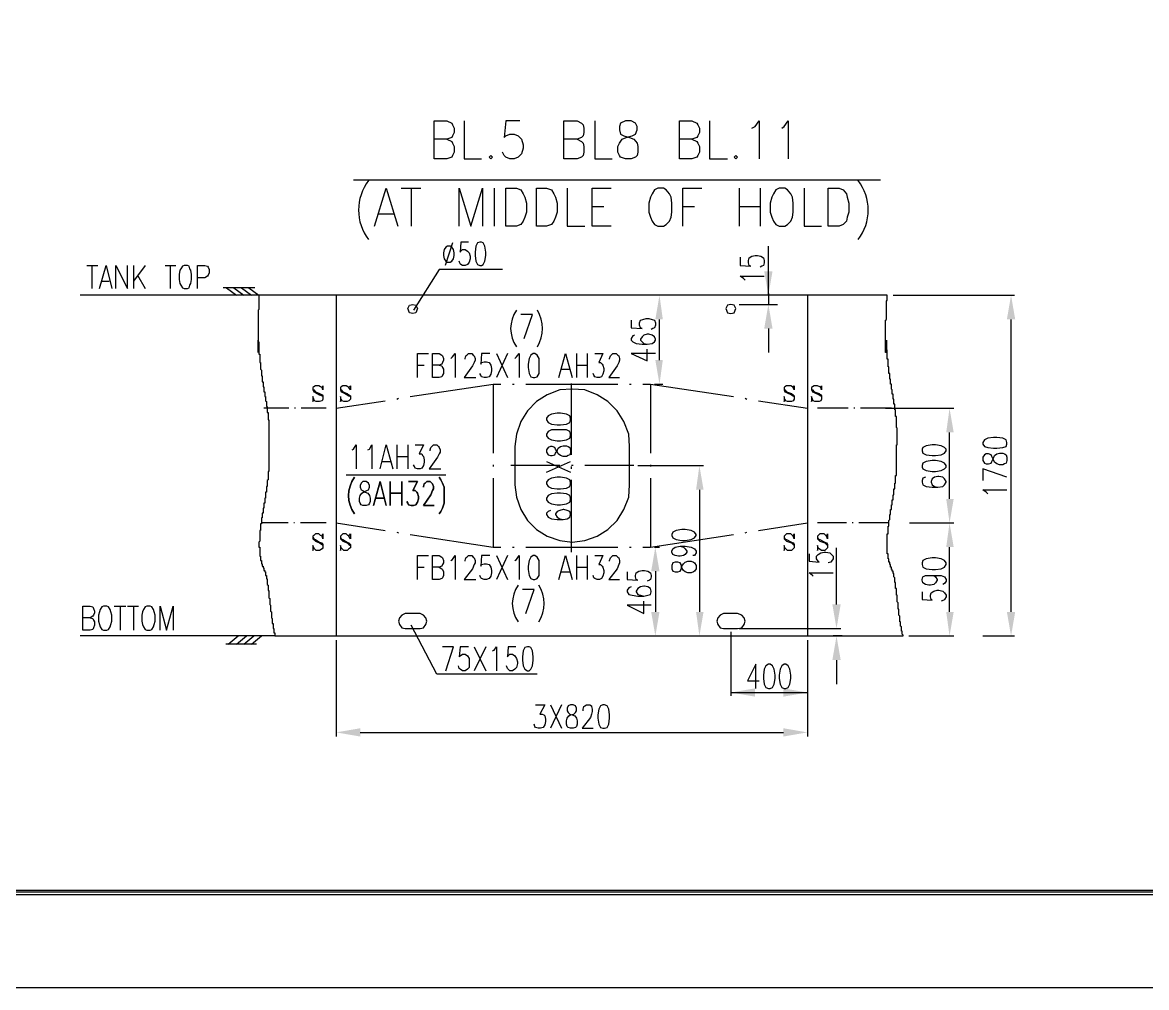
# Model space of a CAD drawing. Header units: millimetres. Extents: x 0.6 to 49, y 0.3 to 23.1.
# Drawn here: x 19.611 to 24.119, y 0.28 to 4.151 of the extents above; entities that cross this region are included whole.
import ezdxf

# ---------------------------------------------------------------- set-up
doc = ezdxf.new("R2010")
doc.units = ezdxf.units.MM
doc.layers.add('PDF_Geometry', color=7, linetype='Continuous')
doc.layers.add('PDF_Solid Fills', color=7, linetype='Continuous')

msp = doc.modelspace()

# ---------------------------------------------------------------- linework, layer by layer
at = {"layer": 'PDF_Geometry', "lineweight": 25}
for points in [[(0.6028, 23.1), (0.6028, 0.28), (49.0494, 0.28), (49.0494, 23.1)], [(1.5528, 22.7267), (1.5528, 0.6533), (48.6761, 0.6533), (48.6761, 22.7267)], [(22.0294, 3.7567), (22.0094, 3.7467), (22.0061, 3.7333), (22.0061, 3.72), (22.0094, 3.7033), (22.0228, 3.6967), (22.0461, 3.69), (22.0628, 3.6833), (22.0761, 3.6667), (22.0794, 3.6533), (22.0794, 3.63), (22.0761, 3.6167), (22.0694, 3.61), (22.0528, 3.6033), (22.0294, 3.6033), (22.0094, 3.61), (22.0061, 3.6167), (21.9994, 3.63), (21.9994, 3.6533), (22.0061, 3.6667), (22.0161, 3.6833), (22.0328, 3.69), (22.0561, 3.6967), (22.0694, 3.7033), (22.0761, 3.72), (22.0761, 3.7333), (22.0694, 3.7467), (22.0528, 3.7567)], [(21.4894, 3.6167), (21.4828, 3.61), (21.4894, 3.6033), (21.4961, 3.61)], [(22.4728, 3.6167), (22.4661, 3.61), (22.4728, 3.6033), (22.4794, 3.61)], [(21.5494, 3.3333), (21.5494, 3.4867), (21.5928, 3.4867), (21.6094, 3.48), (21.6194, 3.4633), (21.6261, 3.45), (21.6328, 3.4267), (21.6328, 3.39), (21.6261, 3.37), (21.6194, 3.3533), (21.6094, 3.34), (21.5928, 3.3333)], [(21.6728, 3.3333), (21.6728, 3.4867), (21.7128, 3.4867), (21.7328, 3.48), (21.7428, 3.4633), (21.7494, 3.45), (21.7561, 3.4267), (21.7561, 3.39), (21.7494, 3.37), (21.7428, 3.3533), (21.7328, 3.34), (21.7128, 3.3333)], [(22.1594, 3.4867), (22.1461, 3.48), (22.1361, 3.4633), (22.1294, 3.45), (22.1228, 3.4267), (22.1228, 3.39), (22.1294, 3.37), (22.1361, 3.3533), (22.1461, 3.34), (22.1594, 3.3333), (22.1828, 3.3333), (22.1928, 3.34), (22.2061, 3.3533), (22.2128, 3.37), (22.2161, 3.39), (22.2161, 3.4267), (22.2128, 3.45), (22.2061, 3.4633), (22.1928, 3.48), (22.1828, 3.4867)], [(22.6461, 3.4867), (22.6328, 3.48), (22.6228, 3.4633), (22.6161, 3.45), (22.6094, 3.4267), (22.6094, 3.39), (22.6161, 3.37), (22.6228, 3.3533), (22.6328, 3.34), (22.6461, 3.3333), (22.6694, 3.3333), (22.6794, 3.34), (22.6928, 3.3533), (22.6994, 3.37), (22.7028, 3.39), (22.7028, 3.4267), (22.6994, 3.45), (22.6928, 3.4633), (22.6794, 3.48), (22.6694, 3.4867)], [(22.8428, 3.3333), (22.8428, 3.4867), (22.8861, 3.4867), (22.9028, 3.48), (22.9161, 3.4633), (22.9194, 3.45), (22.9261, 3.4267), (22.9261, 3.39), (22.9194, 3.37), (22.9161, 3.3533), (22.9028, 3.34), (22.8861, 3.3333)], [(21.3161, 3.2533), (21.3094, 3.25), (21.3028, 3.24), (21.2994, 3.2267), (21.2994, 3.2167), (21.3028, 3.2033), (21.3094, 3.1933), (21.3161, 3.19), (21.3261, 3.19), (21.3328, 3.1933), (21.3394, 3.2033), (21.3428, 3.2167), (21.3428, 3.2267), (21.3394, 3.24), (21.3328, 3.25), (21.3261, 3.2533)], [(21.4461, 3.27), (21.4361, 3.2667), (21.4294, 3.2533), (21.4261, 3.23), (21.4261, 3.2167), (21.4294, 3.1933), (21.4361, 3.18), (21.4461, 3.1767), (21.4528, 3.1767), (21.4594, 3.18), (21.4661, 3.1933), (21.4694, 3.2167), (21.4694, 3.23), (21.4661, 3.2533), (21.4594, 3.2667), (21.4528, 3.27)], [(20.2594, 3.1767), (20.2528, 3.1733), (20.2461, 3.1633), (20.2428, 3.1567), (20.2394, 3.14), (20.2394, 3.12), (20.2428, 3.1033), (20.2461, 3.0967), (20.2528, 3.0867), (20.2594, 3.0833), (20.2728, 3.0833), (20.2794, 3.0867), (20.2828, 3.0967), (20.2861, 3.1033), (20.2894, 3.12), (20.2894, 3.14), (20.2861, 3.1567), (20.2828, 3.1633), (20.2794, 3.1733), (20.2728, 3.1767)], [(20.5794, 1.9567), (20.5794, 1.9533), (20.5828, 1.9533), (20.5828, 1.9467), (20.5861, 1.9467), (20.5861, 1.9333), (20.5894, 1.9333), (20.5894, 1.92), (20.5928, 1.9167), (20.5928, 1.8967), (20.5961, 1.8933), (20.5961, 1.8767), (20.5961, 1.8733), (20.5994, 1.87), (20.5994, 1.8433), (20.6028, 1.84), (20.6028, 1.8167), (20.6061, 1.8133), (20.6061, 1.79), (20.6094, 1.7867), (20.6094, 1.7633), (20.6128, 1.76), (20.6128, 1.74), (20.6161, 1.74), (20.6161, 1.72), (20.6194, 1.72), (20.6194, 1.7033), (20.6228, 1.7033), (20.6228, 1.69), (23.1428, 1.69), (23.1428, 1.6933), (23.1394, 1.6967), (23.1394, 1.71), (23.1361, 1.71), (23.1361, 1.7267), (23.1328, 1.73), (23.1328, 1.7467), (23.1294, 1.7467), (23.1294, 1.77), (23.1261, 1.7733), (23.1261, 1.7967), (23.1228, 1.8), (23.1228, 1.8233), (23.1194, 1.8267), (23.1194, 1.8533), (23.1161, 1.8533), (23.1161, 1.8733), (23.1161, 1.8767), (23.1161, 1.88), (23.1128, 1.88), (23.1128, 1.9033), (23.1094, 1.9067), (23.1094, 1.9233), (23.1061, 1.9267), (23.1061, 1.94), (23.1028, 1.94), (23.1028, 1.95), (23.0994, 1.95), (23.0994, 1.9567), (23.0961, 1.9567), (23.0961, 1.9667), (23.0928, 1.9667), (23.0928, 1.9767), (23.0894, 1.9767), (23.0894, 1.98), (23.0894, 1.9833), (23.0894, 1.9867), (23.0861, 1.9867), (23.0861, 2), (23.0828, 2), (23.0828, 2.02), (23.0794, 2.02), (23.0794, 2.0633), (23.0794, 2.1), (23.0828, 2.1), (23.0828, 2.1033), (23.0828, 2.1067), (23.0828, 2.13), (23.0861, 2.13), (23.0861, 2.1533), (23.0894, 2.1567), (23.0894, 2.1767), (23.0928, 2.1767), (23.0928, 2.19), (23.0928, 2.1967), (23.0961, 2.1967), (23.0961, 2.2167), (23.0994, 2.2167), (23.0994, 2.2367), (23.1028, 2.2367), (23.1028, 2.24), (23.1028, 2.2433), (23.1028, 2.2567), (23.1061, 2.2567), (23.1061, 2.28), (23.1094, 2.28), (23.1094, 2.3033), (23.1128, 2.3033), (23.1128, 2.3233), (23.1128, 2.3333), (23.1161, 2.3333), (23.1161, 2.4533), (23.1161, 2.4567), (23.1194, 2.4567), (23.1194, 2.46), (23.1194, 2.5233), (23.1161, 2.5267), (23.1161, 2.55), (23.1161, 2.57), (23.1128, 2.57), (23.1128, 2.5967), (23.1094, 2.5967), (23.1094, 2.62), (23.1061, 2.62), (23.1061, 2.64), (23.1028, 2.64), (23.1028, 2.6533), (23.1028, 2.6567), (23.1028, 2.66), (23.0994, 2.66), (23.0994, 2.6767), (23.0961, 2.68), (23.0961, 2.7), (23.0928, 2.7), (23.0928, 2.72), (23.0894, 2.72), (23.0894, 2.7367), (23.0894, 2.7433), (23.0861, 2.7433), (23.0861, 2.77), (23.0828, 2.77), (23.0828, 2.8), (23.0794, 2.8), (23.0794, 2.8367), (23.0761, 2.84), (23.0761, 2.8733), (23.0761, 2.8767), (23.0761, 2.8267), (23.0728, 2.8267), (23.0728, 2.9533), (23.0728, 2.9567), (23.0761, 2.96), (23.0761, 3.0333), (23.0794, 3.0367), (23.0794, 3.0567), (20.5594, 3.0567), (20.5594, 3), (20.5561, 2.9967), (20.5561, 2.9567), (20.5561, 2.9533), (20.5561, 2.8267), (20.5561, 2.83), (20.5561, 2.8767), (20.5561, 2.8733), (20.5561, 2.87), (20.5594, 2.87), (20.5594, 2.82), (20.5628, 2.82), (20.5628, 2.7867), (20.5661, 2.7867), (20.5661, 2.76), (20.5694, 2.7567), (20.5694, 2.7367), (20.5694, 2.7333), (20.5728, 2.7333), (20.5728, 2.71), (20.5761, 2.71), (20.5761, 2.69), (20.5794, 2.69), (20.5794, 2.67), (20.5828, 2.67), (20.5828, 2.66), (20.5828, 2.6567), (20.5828, 2.65), (20.5861, 2.65), (20.5861, 2.6333), (20.5894, 2.63), (20.5894, 2.61), (20.5928, 2.61), (20.5928, 2.5867), (20.5961, 2.5867), (20.5961, 2.5567), (20.5994, 2.5567), (20.5994, 2.55), (20.5994, 2.46), (20.5994, 2.4567), (20.5994, 2.35), (20.5961, 2.35), (20.5961, 2.3233), (20.5961, 2.3167), (20.5928, 2.3133), (20.5928, 2.29), (20.5894, 2.29), (20.5894, 2.2667), (20.5861, 2.2667), (20.5861, 2.2433), (20.5828, 2.2433), (20.5828, 2.24), (20.5828, 2.2233), (20.5794, 2.2233), (20.5794, 2.2033), (20.5761, 2.2033), (20.5761, 2.19), (20.5761, 2.1833), (20.5728, 2.1833), (20.5728, 2.1633), (20.5694, 2.1633), (20.5694, 2.14), (20.5661, 2.14), (20.5661, 2.1133), (20.5628, 2.1133), (20.5628, 2.11), (20.5628, 2.07), (20.5594, 2.0667), (20.5594, 2.0633), (20.5594, 2.0467), (20.5628, 2.0467), (20.5628, 2.01), (20.5661, 2.01), (20.5661, 1.9933), (20.5694, 1.9933), (20.5694, 1.9833), (20.5694, 1.98), (20.5728, 1.98), (20.5728, 1.9767), (20.5728, 1.97), (20.5761, 1.97), (20.5761, 1.9633), (20.5794, 1.9633)], [(21.1561, 3.0033), (21.1628, 3.0167), (21.1761, 3.02), (21.1894, 3.0167), (21.1961, 3.0033), (21.1894, 2.9867), (21.1761, 2.9833), (21.1628, 2.9867)], [(22.4728, 3.0033), (22.4661, 3.0167), (22.4528, 3.02), (22.4394, 3.0167), (22.4328, 3.0033), (22.4394, 2.9867), (22.4528, 2.9833), (22.4661, 2.9867)], [(21.6594, 2.8233), (21.6494, 2.8167), (21.6428, 2.8033), (21.6394, 2.78), (21.6394, 2.7667), (21.6428, 2.7433), (21.6494, 2.73), (21.6594, 2.7267), (21.6661, 2.7267), (21.6761, 2.73), (21.6828, 2.7433), (21.6828, 2.8033), (21.6761, 2.8167), (21.6661, 2.8233)], [(22.0461, 2.45), (22.0428, 2.5), (22.0228, 2.55), (21.9961, 2.5933), (21.9594, 2.63), (21.9161, 2.6567), (21.8661, 2.6767), (21.8161, 2.68), (21.7661, 2.6767), (21.7161, 2.6567), (21.6728, 2.63), (21.6361, 2.5933), (21.6094, 2.55), (21.5928, 2.5), (21.5861, 2.45), (21.5861, 2.2967), (21.5928, 2.2467), (21.6094, 2.1967), (21.6361, 2.1533), (21.6728, 2.1167), (21.7161, 2.09), (21.7661, 2.0733), (21.8161, 2.0667), (21.8661, 2.0733), (21.9161, 2.09), (21.9594, 2.1167), (21.9961, 2.1533), (22.0228, 2.1967), (22.0428, 2.2467), (22.0461, 2.2967)], [(21.7128, 2.5567), (21.7194, 2.5467), (21.7328, 2.54), (21.7561, 2.5367), (21.7694, 2.5367), (21.7928, 2.54), (21.8061, 2.5467), (21.8094, 2.5567), (21.8094, 2.5633), (21.8061, 2.5733), (21.7928, 2.58), (21.7694, 2.5833), (21.7561, 2.5833), (21.7328, 2.58), (21.7194, 2.5733), (21.7128, 2.5633)], [(21.7128, 2.4933), (21.7194, 2.4833), (21.7328, 2.4767), (21.7561, 2.4733), (21.7694, 2.4733), (21.7928, 2.4767), (21.8061, 2.4833), (21.8094, 2.4933), (21.8094, 2.5), (21.8061, 2.51), (21.7928, 2.5167), (21.7328, 2.5167), (21.7194, 2.51), (21.7128, 2.5)], [(23.4628, 2.46), (23.4694, 2.45), (23.4828, 2.4467), (23.5061, 2.4433), (23.5194, 2.4433), (23.5428, 2.4467), (23.5561, 2.45), (23.5594, 2.46), (23.5594, 2.4667), (23.5561, 2.4767), (23.5428, 2.4833), (23.5194, 2.4867), (23.5061, 2.4867), (23.4828, 2.4833), (23.4694, 2.4767), (23.4628, 2.4667)], [(21.7128, 2.4267), (21.7194, 2.4167), (21.7294, 2.4133), (21.7361, 2.4133), (21.7461, 2.4167), (21.7494, 2.4233), (21.7561, 2.4333), (21.7594, 2.4433), (21.7694, 2.45), (21.7794, 2.4533), (21.7928, 2.4533), (21.7994, 2.45), (21.8061, 2.4467), (21.8094, 2.4367), (21.8094, 2.4267), (21.8061, 2.4167), (21.7994, 2.4133), (21.7928, 2.41), (21.7794, 2.41), (21.7694, 2.4133), (21.7594, 2.42), (21.7561, 2.43), (21.7494, 2.44), (21.7461, 2.4467), (21.7361, 2.45), (21.7294, 2.45), (21.7194, 2.4467), (21.7128, 2.4367)], [(23.2194, 2.4333), (23.2228, 2.4233), (23.2361, 2.4167), (23.2594, 2.4133), (23.2728, 2.4133), (23.2961, 2.4167), (23.3094, 2.4233), (23.3161, 2.4333), (23.3161, 2.44), (23.3094, 2.4467), (23.2961, 2.4533), (23.2728, 2.4567), (23.2594, 2.4567), (23.2361, 2.4533), (23.2228, 2.4467), (23.2194, 2.44)], [(23.2194, 2.3667), (23.2228, 2.36), (23.2361, 2.3533), (23.2594, 2.35), (23.2728, 2.35), (23.2961, 2.3533), (23.3094, 2.36), (23.3161, 2.3667), (23.3161, 2.3733), (23.3094, 2.3833), (23.2961, 2.39), (23.2728, 2.3933), (23.2594, 2.3933), (23.2361, 2.39), (23.2228, 2.3833), (23.2194, 2.3733)], [(23.4628, 2.3933), (23.4694, 2.3833), (23.4761, 2.38), (23.4861, 2.38), (23.4961, 2.3833), (23.4994, 2.39), (23.5061, 2.4033), (23.5094, 2.4133), (23.5194, 2.42), (23.5294, 2.4233), (23.5428, 2.4233), (23.5494, 2.42), (23.5561, 2.4167), (23.5594, 2.4067), (23.5594, 2.3933), (23.5561, 2.3833), (23.5494, 2.38), (23.5428, 2.3767), (23.5294, 2.3767), (23.5194, 2.38), (23.5094, 2.3867), (23.5061, 2.3967), (23.4994, 2.41), (23.4961, 2.4167), (23.4861, 2.42), (23.4761, 2.42), (23.4694, 2.4167), (23.4628, 2.4067)], [(20.9761, 2.31), (20.9694, 2.3033), (20.9661, 2.2933), (20.9661, 2.2867), (20.9694, 2.2767), (20.9761, 2.2733), (20.9861, 2.2667), (20.9961, 2.2633), (21.0028, 2.2533), (21.0061, 2.2433), (21.0061, 2.23), (21.0028, 2.2233), (20.9994, 2.2167), (20.9894, 2.2133), (20.9761, 2.2133), (20.9694, 2.2167), (20.9661, 2.2233), (20.9628, 2.23), (20.9628, 2.2433), (20.9661, 2.2533), (20.9728, 2.2633), (20.9794, 2.2667), (20.9928, 2.2733), (20.9994, 2.2767), (21.0028, 2.2867), (21.0028, 2.2933), (20.9994, 2.3033), (20.9894, 2.31)], [(20.9761, 2.31), (20.9694, 2.3033), (20.9661, 2.2933), (20.9661, 2.2867), (20.9694, 2.2767), (20.9761, 2.2733), (20.9861, 2.2667), (20.9961, 2.2633), (21.0028, 2.2533), (21.0061, 2.2433), (21.0061, 2.23), (21.0028, 2.2233), (20.9994, 2.2167), (20.9894, 2.2133), (20.9761, 2.2133), (20.9694, 2.2167), (20.9661, 2.2233), (20.9628, 2.23), (20.9628, 2.2433), (20.9661, 2.2533), (20.9728, 2.2633), (20.9794, 2.2667), (20.9928, 2.2733), (20.9994, 2.2767), (21.0028, 2.2867), (21.0028, 2.2933), (20.9994, 2.3033), (20.9894, 2.31)], [(21.0694, 2.2133), (21.0461, 2.31), (21.0194, 2.2133), (21.0461, 2.31)], [(21.0861, 2.2133), (21.0861, 2.31)], [(21.1328, 2.2133), (21.1328, 2.31)], [(21.1528, 2.23), (21.1561, 2.2233), (21.1594, 2.2167), (21.1694, 2.2133), (21.1794, 2.2133), (21.1894, 2.2167), (21.1961, 2.2267), (21.1994, 2.24), (21.1994, 2.25), (21.1961, 2.2633), (21.1928, 2.2667), (21.1861, 2.2733), (21.1761, 2.2733), (21.1961, 2.31), (21.1594, 2.31), (21.1961, 2.31), (21.1761, 2.2733), (21.1861, 2.2733), (21.1928, 2.2667), (21.1961, 2.2633), (21.1994, 2.25), (21.1994, 2.24), (21.1961, 2.2267), (21.1894, 2.2167), (21.1794, 2.2133), (21.1694, 2.2133), (21.1594, 2.2167), (21.1561, 2.2233)], [(21.2628, 2.2133), (21.2194, 2.2133), (21.2494, 2.2567), (21.2561, 2.2733), (21.2594, 2.28), (21.2594, 2.29), (21.2561, 2.3), (21.2528, 2.3033), (21.2461, 2.31), (21.2328, 2.31), (21.2261, 2.3033), (21.2228, 2.3), (21.2194, 2.29), (21.2194, 2.2867), (21.2194, 2.29), (21.2228, 2.3), (21.2261, 2.3033), (21.2328, 2.31), (21.2461, 2.31), (21.2528, 2.3033), (21.2561, 2.3), (21.2594, 2.29), (21.2594, 2.28), (21.2561, 2.2733), (21.2494, 2.2567), (21.2194, 2.2133)], [(21.2828, 2.18), (21.2894, 2.19), (21.2961, 2.2033), (21.3028, 2.2233), (21.3028, 2.2867), (21.2961, 2.3033), (21.2894, 2.3167), (21.2828, 2.3267), (21.2894, 2.3167), (21.2961, 2.3033), (21.3028, 2.2867), (21.3028, 2.2233), (21.2961, 2.2033), (21.2894, 2.19)], [(21.7128, 2.3), (21.7194, 2.29), (21.7328, 2.2833), (21.7561, 2.28), (21.7694, 2.28), (21.7928, 2.2833), (21.8061, 2.29), (21.8094, 2.3), (21.8094, 2.3067), (21.8061, 2.3167), (21.7928, 2.3233), (21.7694, 2.3267), (21.7561, 2.3267), (21.7328, 2.3233), (21.7194, 2.3167), (21.7128, 2.3067)], [(21.1328, 2.2633), (21.0861, 2.2633)], [(21.7128, 2.2367), (21.7194, 2.2267), (21.7328, 2.22), (21.7561, 2.2167), (21.7694, 2.2167), (21.7928, 2.22), (21.8061, 2.2267), (21.8094, 2.2367), (21.8094, 2.2433), (21.8061, 2.2533), (21.7928, 2.26), (21.7694, 2.2633), (21.7561, 2.2633), (21.7328, 2.26), (21.7194, 2.2533), (21.7128, 2.2433)], [(21.0594, 2.2433), (21.0294, 2.2433)], [(22.2161, 2.0933), (22.2194, 2.0833), (22.2328, 2.0767), (22.2561, 2.0733), (22.2694, 2.0733), (22.2928, 2.0767), (22.3061, 2.0833), (22.3128, 2.0933), (22.3128, 2.0967), (22.3061, 2.1067), (22.2928, 2.1133), (22.2694, 2.1167), (22.2561, 2.1167), (22.2328, 2.1133), (22.2194, 2.1067), (22.2161, 2.0967)], [(21.6594, 2.0133), (21.6494, 2.0067), (21.6428, 1.9933), (21.6394, 1.97), (21.6394, 1.9567), (21.6428, 1.9333), (21.6494, 1.92), (21.6594, 1.9167), (21.6661, 1.9167), (21.6761, 1.92), (21.6828, 1.9333), (21.6828, 1.9933), (21.6761, 2.0067), (21.6661, 2.0133)], [(22.2161, 1.96), (22.2194, 1.95), (22.2294, 1.9467), (22.2394, 1.9467), (22.2494, 1.95), (22.2528, 1.9567), (22.2561, 1.97), (22.2628, 1.98), (22.2694, 1.9867), (22.2794, 1.99), (22.2928, 1.99), (22.3028, 1.9867), (22.3061, 1.9833), (22.3128, 1.9733), (22.3128, 1.96), (22.3061, 1.95), (22.3028, 1.9467), (22.2928, 1.9433), (22.2794, 1.9433), (22.2694, 1.9467), (22.2628, 1.9533), (22.2561, 1.9633), (22.2528, 1.9767), (22.2494, 1.9833), (22.2394, 1.9867), (22.2294, 1.9867), (22.2194, 1.9833), (22.2161, 1.9733)], [(23.2194, 1.9767), (23.2228, 1.9667), (23.2361, 1.96), (23.2594, 1.9567), (23.2728, 1.9567), (23.2961, 1.96), (23.3094, 1.9667), (23.3161, 1.9767), (23.3161, 1.9833), (23.3094, 1.9933), (23.2961, 2), (23.2728, 2.0033), (23.2594, 2.0033), (23.2361, 2), (23.2228, 1.9933), (23.2194, 1.9833)], [(19.9361, 1.81), (19.9294, 1.8067), (19.9228, 1.7967), (19.9194, 1.7867), (19.9161, 1.7733), (19.9161, 1.75), (19.9194, 1.7367), (19.9228, 1.7267), (19.9294, 1.7167), (19.9361, 1.7133), (19.9494, 1.7133), (19.9561, 1.7167), (19.9628, 1.7267), (19.9661, 1.7367), (19.9694, 1.75), (19.9694, 1.7733), (19.9661, 1.7867), (19.9628, 1.7967), (19.9561, 1.8067), (19.9494, 1.81)], [(20.1094, 1.81), (20.1028, 1.8067), (20.0961, 1.7967), (20.0928, 1.7867), (20.0894, 1.7733), (20.0894, 1.75), (20.0928, 1.7367), (20.0961, 1.7267), (20.1028, 1.7167), (20.1094, 1.7133), (20.1228, 1.7133), (20.1294, 1.7167), (20.1361, 1.7267), (20.1394, 1.7367), (20.1428, 1.75), (20.1428, 1.7733), (20.1394, 1.7867), (20.1361, 1.7967), (20.1294, 1.8067), (20.1228, 1.81)], [(21.2061, 1.72), (21.2194, 1.7233), (21.2294, 1.7367), (21.2328, 1.75), (21.2294, 1.7633), (21.2194, 1.7733), (21.2061, 1.78), (21.1461, 1.78), (21.1328, 1.7733), (21.1228, 1.7633), (21.1194, 1.75), (21.1228, 1.7367), (21.1328, 1.7233), (21.1461, 1.72)], [(22.4794, 1.72), (22.4961, 1.7233), (22.5061, 1.7367), (22.5094, 1.75), (22.5061, 1.7633), (22.4961, 1.7733), (22.4794, 1.78), (22.4228, 1.78), (22.4094, 1.7733), (22.3994, 1.7633), (22.3961, 1.75), (22.3994, 1.7367), (22.4094, 1.7233), (22.4228, 1.72)], [(21.6361, 1.6467), (21.6261, 1.6433), (21.6194, 1.63), (21.6161, 1.6067), (21.6161, 1.5933), (21.6194, 1.57), (21.6261, 1.5567), (21.6361, 1.55), (21.6428, 1.55), (21.6494, 1.5567), (21.6561, 1.57), (21.6594, 1.5933), (21.6594, 1.6067), (21.6561, 1.63), (21.6494, 1.6433), (21.6428, 1.6467)], [(22.6028, 1.5767), (22.5928, 1.57), (22.5861, 1.5567), (22.5828, 1.5333), (22.5828, 1.52), (22.5861, 1.4967), (22.5928, 1.4833), (22.6028, 1.48), (22.6094, 1.48), (22.6194, 1.4833), (22.6261, 1.4967), (22.6294, 1.52), (22.6294, 1.5333), (22.6261, 1.5567), (22.6194, 1.57), (22.6094, 1.5767)], [(22.6661, 1.5767), (22.6561, 1.57), (22.6494, 1.5567), (22.6461, 1.5333), (22.6461, 1.52), (22.6494, 1.4967), (22.6561, 1.4833), (22.6661, 1.48), (22.6728, 1.48), (22.6828, 1.4833), (22.6894, 1.4967), (22.6928, 1.52), (22.6928, 1.5333), (22.6894, 1.5567), (22.6828, 1.57), (22.6728, 1.5767)], [(21.8094, 1.4133), (21.7994, 1.41), (21.7961, 1.4), (21.7961, 1.39), (21.7994, 1.3833), (21.8061, 1.3767), (21.8161, 1.3733), (21.8261, 1.37), (21.8328, 1.36), (21.8361, 1.35), (21.8361, 1.3367), (21.8328, 1.3267), (21.8294, 1.3233), (21.8194, 1.32), (21.8094, 1.32), (21.7994, 1.3233), (21.7961, 1.3267), (21.7928, 1.3367), (21.7928, 1.35), (21.7961, 1.36), (21.8028, 1.37), (21.8094, 1.3733), (21.8228, 1.3767), (21.8294, 1.3833), (21.8328, 1.39), (21.8328, 1.4), (21.8294, 1.41), (21.8194, 1.4133)], [(21.9394, 1.4133), (21.9294, 1.41), (21.9228, 1.3967), (21.9194, 1.3733), (21.9194, 1.36), (21.9228, 1.3367), (21.9294, 1.3233), (21.9394, 1.32), (21.9461, 1.32), (21.9561, 1.3233), (21.9628, 1.3367), (21.9661, 1.36), (21.9661, 1.3733), (21.9628, 1.3967), (21.9561, 1.41), (21.9461, 1.4133)]]:
    msp.add_lwpolyline(points, close=True, dxfattribs=at)
for points in [[(48.6661, 0.6633), (48.6661, 22.7167), (1.5628, 22.7167), (1.5628, 0.6633), (48.6761, 0.6633)], [(48.6594, 0.67), (48.6594, 22.71), (1.5694, 22.71), (1.5694, 0.67), (48.6761, 0.67)], [(21.3128, 3.6833), (21.3328, 3.6733), (21.3361, 3.6667), (21.3428, 3.6533), (21.3428, 3.63), (21.3361, 3.6167), (21.3328, 3.61), (21.3128, 3.6033), (21.2628, 3.6033), (21.2628, 3.7567), (21.3128, 3.7567), (21.3328, 3.7467), (21.3361, 3.74), (21.3428, 3.7267), (21.3428, 3.71), (21.3361, 3.6967), (21.3328, 3.69), (21.3128, 3.6833), (21.2628, 3.6833)], [(21.3828, 3.7567), (21.3828, 3.6033), (21.4528, 3.6033)], [(21.6061, 3.7567), (21.5494, 3.7567), (21.5428, 3.69), (21.5494, 3.6967), (21.5661, 3.7033), (21.5828, 3.7033), (21.5994, 3.6967), (21.6128, 3.6833), (21.6194, 3.66), (21.6194, 3.6467), (21.6128, 3.6233), (21.5994, 3.61), (21.5828, 3.6033), (21.5661, 3.6033), (21.5494, 3.61), (21.5428, 3.6167), (21.5361, 3.63)], [(21.8361, 3.6833), (21.8528, 3.6733), (21.8594, 3.6667), (21.8628, 3.6533), (21.8628, 3.63), (21.8594, 3.6167), (21.8528, 3.61), (21.8361, 3.6033), (21.7828, 3.6033), (21.7828, 3.7567), (21.8361, 3.7567), (21.8528, 3.7467), (21.8594, 3.74), (21.8628, 3.7267), (21.8628, 3.71), (21.8594, 3.6967), (21.8528, 3.69), (21.8361, 3.6833), (21.7828, 3.6833)], [(21.9061, 3.7567), (21.9061, 3.6033), (21.9761, 3.6033)], [(22.2961, 3.6833), (22.3161, 3.6733), (22.3194, 3.6667), (22.3261, 3.6533), (22.3261, 3.63), (22.3194, 3.6167), (22.3161, 3.61), (22.2961, 3.6033), (22.2461, 3.6033), (22.2461, 3.7567), (22.2961, 3.7567), (22.3161, 3.7467), (22.3194, 3.74), (22.3261, 3.7267), (22.3261, 3.71), (22.3194, 3.6967), (22.3161, 3.69), (22.2961, 3.6833), (22.2461, 3.6833)], [(22.3661, 3.7567), (22.3661, 3.6033), (22.4394, 3.6033)], [(22.5361, 3.7267), (22.5494, 3.7333), (22.5661, 3.7567), (22.5661, 3.6033)], [(22.6561, 3.7267), (22.6661, 3.7333), (22.6828, 3.7567), (22.6828, 3.6033)], [(20.9394, 3.52), (23.0528, 3.52)], [(21.0228, 3.3333), (21.0694, 3.4867), (21.1161, 3.3333)], [(21.1294, 3.4867), (21.2094, 3.4867)], [(21.1694, 3.4867), (21.1694, 3.3333)], [(21.3628, 3.3333), (21.3628, 3.4867), (21.4094, 3.3333), (21.4561, 3.4867), (21.4561, 3.3333)], [(21.5028, 3.4867), (21.5028, 3.3333)], [(21.7961, 3.4867), (21.7961, 3.3333), (21.8661, 3.3333)], [(21.9728, 3.3333), (21.8961, 3.3333), (21.8961, 3.4867), (21.9728, 3.4867)], [(22.2594, 3.3333), (22.2594, 3.4867), (22.3361, 3.4867)], [(22.4861, 3.4867), (22.4861, 3.3333)], [(22.5694, 3.4867), (22.5694, 3.3333)], [(22.7461, 3.4867), (22.7461, 3.3333), (22.8161, 3.3333)], [(21.0394, 3.3833), (21.0994, 3.3833)], [(21.8961, 3.4133), (21.9428, 3.4133)], [(22.2594, 3.4133), (22.3061, 3.4133)], [(22.4861, 3.4133), (22.5694, 3.4133)], [(21.3361, 3.2667), (21.3061, 3.1767)], [(21.3994, 3.27), (21.3694, 3.27), (21.3661, 3.23), (21.3694, 3.2333), (21.3761, 3.24), (21.3861, 3.24), (21.3961, 3.2333), (21.4028, 3.2267), (21.4061, 3.2133), (21.4061, 3.2033), (21.4028, 3.19), (21.3961, 3.18), (21.3861, 3.1767), (21.3761, 3.1767), (21.3694, 3.18), (21.3661, 3.1833), (21.3628, 3.1933)], [(22.6028, 3.0567), (22.6028, 3.2533)], [(22.4894, 3.21), (22.4894, 3.1767), (22.5328, 3.1733), (22.5261, 3.1767), (22.5228, 3.1867), (22.5228, 3.1967), (22.5261, 3.2067), (22.5361, 3.2133), (22.5494, 3.2167), (22.5594, 3.2167), (22.5728, 3.2133), (22.5828, 3.2067), (22.5861, 3.1967), (22.5861, 3.1867), (22.5828, 3.1767), (22.5761, 3.1733), (22.5694, 3.17)], [(19.8694, 3.1767), (19.9128, 3.1767)], [(19.8894, 3.1767), (19.8894, 3.0833)], [(19.9194, 3.0833), (19.9461, 3.1767), (19.9694, 3.0833)], [(19.9861, 3.0833), (19.9861, 3.1767), (20.0328, 3.0833), (20.0328, 3.1767)], [(20.0561, 3.1767), (20.0561, 3.0833)], [(20.1028, 3.1767), (20.0561, 3.1133)], [(20.1828, 3.1767), (20.2261, 3.1767)], [(20.2028, 3.1767), (20.2028, 3.0833)], [(20.3128, 3.0833), (20.3128, 3.1767), (20.3428, 3.1767), (20.3528, 3.1733), (20.3561, 3.17), (20.3594, 3.16), (20.3594, 3.1467), (20.3561, 3.1367), (20.3528, 3.1333), (20.3428, 3.1267), (20.3128, 3.1267)], [(21.5361, 3.16), (21.2828, 3.16), (21.1794, 2.9967)], [(19.9294, 3.1133), (19.9594, 3.1133)], [(20.0728, 3.1367), (20.1028, 3.0833)], [(22.5094, 3.1167), (22.5028, 3.1233), (22.4894, 3.1333), (22.5861, 3.1333)], [(20.5428, 3.0867), (20.4161, 3.0867)], [(20.4294, 3.0867), (20.4694, 3.0567)], [(20.4594, 3.0867), (20.4994, 3.0567)], [(20.4894, 3.0867), (20.5294, 3.0567)], [(20.5194, 3.0867), (20.5594, 3.0567)], [(20.5628, 3.0567), (19.8428, 3.0567)], [(20.8694, 3.0567), (20.8694, 1.69)], [(22.1661, 3.0567), (22.1494, 3.0567)], [(22.6028, 3.0633), (22.6028, 3.02)], [(22.7594, 3.0567), (22.7594, 1.69)], [(23.1028, 3.0567), (23.5894, 3.0567)], [(21.6228, 2.8833), (21.6561, 2.98), (21.6094, 2.98)], [(22.4861, 3.02), (22.6394, 3.02)], [(22.0528, 2.9567), (22.0528, 2.9267), (22.0961, 2.9233), (22.0894, 2.9267), (22.0861, 2.9367), (22.0861, 2.9467), (22.0894, 2.9567), (22.0994, 2.96), (22.1128, 2.9633), (22.1228, 2.9633), (22.1361, 2.96), (22.1461, 2.9567), (22.1494, 2.9467), (22.1494, 2.9367), (22.1461, 2.9267), (22.1394, 2.9233), (22.1328, 2.92)], [(22.1661, 2.7967), (22.1661, 2.96)], [(23.5761, 1.7867), (23.5761, 2.96)], [(22.0661, 2.8967), (22.0594, 2.8933), (22.0528, 2.8833), (22.0528, 2.8767), (22.0594, 2.87), (22.0728, 2.8633), (22.0961, 2.86), (22.1161, 2.86), (22.1361, 2.8633), (22.1461, 2.87), (22.1494, 2.8767), (22.1494, 2.88), (22.1461, 2.89), (22.1361, 2.8967), (22.1228, 2.9), (22.1161, 2.9), (22.1028, 2.8967), (22.0961, 2.89), (22.0894, 2.88), (22.0894, 2.8767), (22.0961, 2.87), (22.1028, 2.8633), (22.1161, 2.86)], [(22.6028, 2.9233), (22.6028, 2.8267)], [(21.1961, 2.7267), (21.1961, 2.8233), (21.2394, 2.8233)], [(21.2828, 2.7767), (21.2928, 2.7733), (21.2961, 2.7667), (21.2994, 2.76), (21.2994, 2.7433), (21.2961, 2.7367), (21.2928, 2.73), (21.2828, 2.7267), (21.2561, 2.7267), (21.2561, 2.8233), (21.2828, 2.8233), (21.2928, 2.8167), (21.2961, 2.8133), (21.2994, 2.8033), (21.2994, 2.7967), (21.2961, 2.7867), (21.2928, 2.78), (21.2828, 2.7767), (21.2561, 2.7767)], [(21.3294, 2.8033), (21.3361, 2.81), (21.3461, 2.8233), (21.3461, 2.7267)], [(21.3861, 2.8), (21.3861, 2.8033), (21.3894, 2.8133), (21.3928, 2.8167), (21.3994, 2.8233), (21.4128, 2.8233), (21.4194, 2.8167), (21.4228, 2.8133), (21.4261, 2.8033), (21.4261, 2.7967), (21.4228, 2.7867), (21.4161, 2.7733), (21.3828, 2.7267), (21.4294, 2.7267)], [(21.4861, 2.8233), (21.4528, 2.8233), (21.4494, 2.78), (21.4528, 2.7867), (21.4628, 2.79), (21.4728, 2.79), (21.4828, 2.7867), (21.4894, 2.7767), (21.4928, 2.7633), (21.4928, 2.7533), (21.4894, 2.74), (21.4828, 2.73), (21.4728, 2.7267), (21.4628, 2.7267), (21.4528, 2.73), (21.4494, 2.7367), (21.4461, 2.7433)], [(21.5128, 2.8233), (21.5561, 2.7267)], [(21.5561, 2.8233), (21.5128, 2.7267)], [(21.5861, 2.8033), (21.5928, 2.81), (21.6028, 2.8233), (21.6028, 2.7267)], [(21.7628, 2.7267), (21.7894, 2.8233), (21.8161, 2.7267)], [(21.8328, 2.8233), (21.8328, 2.7267)], [(21.8761, 2.8233), (21.8761, 2.7267)], [(21.9061, 2.8233), (21.9394, 2.8233), (21.9228, 2.7867), (21.9294, 2.7867), (21.9361, 2.78), (21.9394, 2.7767), (21.9428, 2.7633), (21.9428, 2.7533), (21.9394, 2.74), (21.9328, 2.73), (21.9261, 2.7267), (21.9161, 2.7267), (21.9061, 2.73), (21.9028, 2.7367), (21.8994, 2.7433)], [(21.9661, 2.8), (21.9661, 2.8033), (21.9694, 2.8133), (21.9728, 2.8167), (21.9794, 2.8233), (21.9928, 2.8233), (21.9994, 2.8167), (22.0028, 2.8133), (22.0061, 2.8033), (22.0061, 2.7967), (22.0028, 2.7867), (21.9961, 2.7733), (21.9628, 2.7267), (22.0061, 2.7267)], [(22.1494, 2.8233), (22.0528, 2.8233), (22.1161, 2.7933), (22.1161, 2.84)], [(21.1961, 2.7767), (21.2228, 2.7767)], [(21.7728, 2.76), (21.8061, 2.76)], [(21.8328, 2.7767), (21.8761, 2.7767)], [(20.8128, 2.6867), (20.8161, 2.6933), (20.8161, 2.6767), (20.8128, 2.6867), (20.8061, 2.69), (20.7994, 2.6933), (20.7861, 2.6933), (20.7794, 2.69), (20.7761, 2.6867), (20.7761, 2.6767), (20.7794, 2.67), (20.7861, 2.6667), (20.8028, 2.6567), (20.8128, 2.6533), (20.8161, 2.65)], [(20.7761, 2.68), (20.7794, 2.6767), (20.7861, 2.67), (20.8028, 2.6633), (20.8128, 2.6567), (20.8161, 2.6533), (20.8161, 2.64), (20.8128, 2.6333), (20.8028, 2.63), (20.7894, 2.63), (20.7828, 2.6333), (20.7794, 2.64), (20.7761, 2.65), (20.7761, 2.63), (20.7794, 2.64)], [(20.9194, 2.6867), (20.9261, 2.6933), (20.9261, 2.6767), (20.9194, 2.6867), (20.9161, 2.69), (20.9094, 2.6933), (20.8961, 2.6933), (20.8894, 2.69), (20.8861, 2.6867), (20.8861, 2.6767), (20.8894, 2.67), (20.8961, 2.6667), (20.9128, 2.6567), (20.9194, 2.6533), (20.9261, 2.65)], [(20.8861, 2.68), (20.8894, 2.6767), (20.8961, 2.67), (20.9128, 2.6633), (20.9194, 2.6567), (20.9261, 2.6533), (20.9261, 2.64), (20.9194, 2.6333), (20.9128, 2.63), (20.8994, 2.63), (20.8928, 2.6333), (20.8894, 2.64), (20.8861, 2.65), (20.8861, 2.63), (20.8894, 2.64)], [(21.1661, 2.65), (21.4994, 2.7), (21.5294, 2.7)], [(21.4994, 2.7), (21.4994, 2.4233)], [(21.5761, 2.7), (21.5828, 2.7)], [(21.6294, 2.7), (21.9994, 2.7)], [(21.8128, 2.4167), (21.8128, 2.7033)], [(22.0461, 2.7), (22.0528, 2.7)], [(22.0994, 2.7), (22.1294, 2.7), (22.4628, 2.65)], [(22.1294, 2.7), (22.1294, 2.4233)], [(22.1461, 2.7), (22.1794, 2.7)], [(22.7028, 2.6867), (22.7061, 2.6933), (22.7061, 2.6767), (22.7028, 2.6867), (22.6994, 2.69), (22.6928, 2.6933), (22.6761, 2.6933), (22.6694, 2.69), (22.6661, 2.6867), (22.6661, 2.6767), (22.6694, 2.67), (22.6761, 2.6667), (22.6961, 2.6567), (22.7028, 2.6533), (22.7061, 2.65)], [(22.6661, 2.68), (22.6694, 2.6767), (22.6761, 2.67), (22.6961, 2.6633), (22.7028, 2.6567), (22.7061, 2.6533), (22.7061, 2.64), (22.7028, 2.6333), (22.6961, 2.63), (22.6794, 2.63), (22.6728, 2.6333), (22.6694, 2.64), (22.6661, 2.65), (22.6661, 2.63), (22.6694, 2.64)], [(22.8128, 2.6867), (22.8161, 2.6933), (22.8161, 2.6767), (22.8128, 2.6867), (22.8094, 2.69), (22.7994, 2.6933), (22.7861, 2.6933), (22.7794, 2.69), (22.7761, 2.6867), (22.7761, 2.6767), (22.7794, 2.67), (22.7861, 2.6667), (22.8061, 2.6567), (22.8128, 2.6533), (22.8161, 2.65)], [(22.7761, 2.68), (22.7794, 2.6767), (22.7861, 2.67), (22.8061, 2.6633), (22.8128, 2.6567), (22.8161, 2.6533), (22.8161, 2.64), (22.8128, 2.6333), (22.8061, 2.63), (22.7894, 2.63), (22.7828, 2.6333), (22.7794, 2.64), (22.7761, 2.65), (22.7761, 2.63), (22.7794, 2.64)], [(20.8694, 2.6033), (21.0661, 2.6333)], [(21.1128, 2.64), (21.1194, 2.6433)], [(22.5094, 2.6433), (22.5161, 2.64)], [(22.5628, 2.6333), (22.7594, 2.6033)], [(20.6794, 2.6033), (20.5794, 2.6033)], [(20.7061, 2.6033), (20.7028, 2.6033)], [(20.8294, 2.6033), (20.7294, 2.6033)], [(22.9228, 2.6033), (22.7994, 2.6033)], [(22.9494, 2.6033), (22.9461, 2.6033)], [(23.0961, 2.6033), (22.9728, 2.6033)], [(23.0728, 2.6033), (23.3461, 2.6033)], [(23.3294, 2.24), (23.3294, 2.5067)], [(20.9328, 2.4367), (20.9394, 2.44), (20.9494, 2.4567), (20.9494, 2.36)], [(20.9961, 2.4367), (21.0028, 2.44), (21.0128, 2.4567), (21.0128, 2.36)], [(21.0461, 2.36), (21.0694, 2.4567), (21.0961, 2.36)], [(21.1128, 2.4567), (21.1128, 2.36)], [(21.1561, 2.4567), (21.1561, 2.36)], [(21.1861, 2.4567), (21.2194, 2.4567), (21.2028, 2.42), (21.2128, 2.42), (21.2161, 2.4133), (21.2194, 2.41), (21.2228, 2.3967), (21.2228, 2.3867), (21.2194, 2.3733), (21.2128, 2.3633), (21.2061, 2.36), (21.1961, 2.36), (21.1861, 2.3633), (21.1828, 2.37), (21.1794, 2.3767)], [(21.2461, 2.4333), (21.2461, 2.4367), (21.2494, 2.4467), (21.2528, 2.45), (21.2594, 2.4567), (21.2728, 2.4567), (21.2794, 2.45), (21.2828, 2.4467), (21.2861, 2.4367), (21.2861, 2.4267), (21.2828, 2.42), (21.2761, 2.4067), (21.2428, 2.36), (21.2894, 2.36)], [(21.0528, 2.39), (21.0861, 2.39)], [(21.1128, 2.41), (21.1561, 2.41)], [(21.7128, 2.3467), (21.8094, 2.39)], [(21.7128, 2.39), (21.8094, 2.3467)], [(21.4994, 2.3767), (21.4994, 2.37)], [(21.7661, 2.3733), (21.5694, 2.3733)], [(21.8194, 2.3733), (21.8128, 2.3733)], [(21.8128, 2.36), (21.8128, 2.37)], [(22.0628, 2.3733), (21.8661, 2.3733)], [(22.0794, 2.3733), (22.3428, 2.3733)], [(22.1294, 2.3767), (22.1294, 2.37)], [(23.5594, 2.3267), (23.4628, 2.36), (23.4628, 2.3133)], [(20.9094, 2.3367), (21.3094, 2.3367)], [(21.4994, 2.3233), (21.4994, 2.0467)], [(21.8128, 2.0267), (21.8128, 2.3167)], [(22.1294, 2.3233), (22.1294, 2.0467)], [(23.2328, 2.3267), (23.2228, 2.3233), (23.2194, 2.3133), (23.2194, 2.3067), (23.2228, 2.2967), (23.2361, 2.29), (23.2594, 2.2867), (23.2828, 2.2867), (23.3028, 2.29), (23.3094, 2.2967), (23.3161, 2.3067), (23.3161, 2.31), (23.3094, 2.32), (23.3028, 2.3267), (23.2861, 2.33), (23.2828, 2.33), (23.2694, 2.3267), (23.2594, 2.32), (23.2561, 2.31), (23.2561, 2.3067), (23.2594, 2.2967), (23.2694, 2.29), (23.2828, 2.2867)], [(22.3261, 2.2767), (22.3261, 1.7867)], [(23.4828, 2.26), (23.4761, 2.2667), (23.4628, 2.2767), (23.5594, 2.2767)], [(21.7294, 2.1933), (21.7194, 2.19), (21.7128, 2.1833), (21.7128, 2.1767), (21.7194, 2.1667), (21.7328, 2.16), (21.7561, 2.1567), (21.7794, 2.1567), (21.7961, 2.16), (21.8061, 2.1667), (21.8094, 2.1767), (21.8094, 2.18), (21.8061, 2.19), (21.7961, 2.1933), (21.7828, 2.1967), (21.7794, 2.1967), (21.7661, 2.1933), (21.7561, 2.19), (21.7494, 2.18), (21.7494, 2.1767), (21.7561, 2.1667), (21.7661, 2.16), (21.7794, 2.1567)], [(20.6761, 2.1433), (20.5694, 2.1433)], [(20.7028, 2.1433), (20.6994, 2.1433)], [(20.8294, 2.1433), (20.7261, 2.1433)], [(20.8694, 2.1433), (21.0661, 2.1133)], [(22.5628, 2.1133), (22.7594, 2.1433)], [(22.9161, 2.1433), (22.7994, 2.1433)], [(22.9428, 2.1433), (22.9394, 2.1433)], [(23.0861, 2.1433), (22.9661, 2.1433)], [(23.1694, 2.1433), (23.3461, 2.1433)], [(20.8128, 2.09), (20.8161, 2.1), (20.8161, 2.08), (20.8128, 2.09), (20.8061, 2.0933), (20.7994, 2.1), (20.7861, 2.1), (20.7794, 2.0933), (20.7761, 2.09), (20.7761, 2.08), (20.7794, 2.0767), (20.7861, 2.07), (20.8028, 2.0633), (20.8128, 2.0567), (20.8161, 2.0533)], [(20.7761, 2.0867), (20.7794, 2.08), (20.7861, 2.0767), (20.8028, 2.0667), (20.8128, 2.0633), (20.8161, 2.0567), (20.8161, 2.0433), (20.8128, 2.04), (20.8028, 2.0333), (20.7894, 2.0333), (20.7828, 2.04), (20.7794, 2.0433), (20.7761, 2.0533), (20.7761, 2.0333), (20.7794, 2.0433)], [(20.9194, 2.09), (20.9261, 2.1), (20.9261, 2.08), (20.9194, 2.09), (20.9161, 2.0933), (20.9094, 2.1), (20.8961, 2.1), (20.8894, 2.0933), (20.8861, 2.09), (20.8861, 2.08), (20.8894, 2.0767), (20.8961, 2.07), (20.9128, 2.0633), (20.9194, 2.0567), (20.9261, 2.0533)], [(20.8861, 2.0867), (20.8894, 2.08), (20.8961, 2.0767), (20.9128, 2.0667), (20.9194, 2.0633), (20.9261, 2.0567), (20.9261, 2.0433), (20.9194, 2.04), (20.9128, 2.0333), (20.8994, 2.0333), (20.8928, 2.04), (20.8894, 2.0433), (20.8861, 2.0533), (20.8861, 2.0333), (20.8894, 2.0433)], [(21.1128, 2.1067), (21.1194, 2.1033)], [(21.1661, 2.0967), (21.4994, 2.0467), (21.5294, 2.0467)], [(22.0994, 2.0467), (22.1294, 2.0467), (22.4628, 2.0967)], [(22.5094, 2.1033), (22.5161, 2.1067)], [(22.7028, 2.09), (22.7061, 2.1), (22.7061, 2.08), (22.7028, 2.09), (22.6994, 2.0933), (22.6928, 2.1), (22.6761, 2.1), (22.6694, 2.0933), (22.6661, 2.09), (22.6661, 2.08), (22.6694, 2.0767), (22.6761, 2.07), (22.6961, 2.0633), (22.7028, 2.0567), (22.7061, 2.0533)], [(22.6661, 2.0867), (22.6694, 2.08), (22.6761, 2.0767), (22.6961, 2.0667), (22.7028, 2.0633), (22.7061, 2.0567), (22.7061, 2.0433), (22.7028, 2.04), (22.6961, 2.0333), (22.6794, 2.0333), (22.6728, 2.04), (22.6694, 2.0433), (22.6661, 2.0533), (22.6661, 2.0333), (22.6694, 2.0433)], [(22.8361, 2.09), (22.8394, 2.1), (22.8394, 2.08), (22.8361, 2.09), (22.8328, 2.0933), (22.8261, 2.1), (22.8094, 2.1), (22.8028, 2.0933), (22.7994, 2.09), (22.7994, 2.08), (22.8028, 2.0767), (22.8094, 2.07), (22.8294, 2.0633), (22.8361, 2.0567), (22.8394, 2.0533)], [(22.7994, 2.0867), (22.8028, 2.08), (22.8094, 2.0767), (22.8294, 2.0667), (22.8361, 2.0633), (22.8394, 2.0567), (22.8394, 2.0433), (22.8361, 2.04), (22.8294, 2.0333), (22.8161, 2.0333), (22.8061, 2.04), (22.8028, 2.0433), (22.7994, 2.0533), (22.7994, 2.0333), (22.8028, 2.0433)], [(21.5761, 2.0467), (21.5828, 2.0467)], [(21.6294, 2.0467), (21.9994, 2.0467)], [(22.0461, 2.0467), (22.0528, 2.0467)], [(22.1461, 2.0467), (22.1661, 2.0467)], [(22.2494, 2.05), (22.2628, 2.0467), (22.2694, 2.04), (22.2761, 2.03), (22.2761, 2.0267), (22.2694, 2.0167), (22.2628, 2.0133), (22.2494, 2.01), (22.2428, 2.01), (22.2294, 2.0133), (22.2194, 2.0167), (22.2161, 2.0267), (22.2161, 2.03), (22.2194, 2.04), (22.2294, 2.0467), (22.2494, 2.05), (22.2694, 2.05), (22.2928, 2.0467), (22.3061, 2.04), (22.3128, 2.03), (22.3128, 2.0233), (22.3061, 2.0133), (22.2994, 2.0133)], [(22.8761, 1.8167), (22.8761, 2.0433)], [(23.3294, 1.7867), (23.3294, 2.0467)], [(21.1961, 1.9167), (21.1961, 2.0133), (21.2394, 2.0133)], [(21.2828, 1.9667), (21.2928, 1.96), (21.2961, 1.9567), (21.2994, 1.9467), (21.2994, 1.9333), (21.2961, 1.9233), (21.2928, 1.92), (21.2828, 1.9167), (21.2561, 1.9167), (21.2561, 2.0133), (21.2828, 2.0133), (21.2928, 2.0067), (21.2961, 2.0033), (21.2994, 1.9933), (21.2994, 1.9833), (21.2961, 1.9767), (21.2928, 1.97), (21.2828, 1.9667), (21.2561, 1.9667)], [(21.3294, 1.9933), (21.3361, 1.9967), (21.3461, 2.0133), (21.3461, 1.9167)], [(21.3861, 1.99), (21.3861, 1.9933), (21.3894, 2.0033), (21.3928, 2.0067), (21.3994, 2.0133), (21.4128, 2.0133), (21.4194, 2.0067), (21.4228, 2.0033), (21.4261, 1.9933), (21.4261, 1.9833), (21.4228, 1.9767), (21.4161, 1.96), (21.3828, 1.9167), (21.4294, 1.9167)], [(21.4861, 2.0133), (21.4528, 2.0133), (21.4494, 1.97), (21.4528, 1.9767), (21.4628, 1.98), (21.4728, 1.98), (21.4828, 1.9767), (21.4894, 1.9667), (21.4928, 1.9533), (21.4928, 1.9433), (21.4894, 1.93), (21.4828, 1.92), (21.4728, 1.9167), (21.4628, 1.9167), (21.4528, 1.92), (21.4494, 1.9233), (21.4461, 1.9333)], [(21.5128, 2.0133), (21.5561, 1.9167)], [(21.5561, 2.0133), (21.5128, 1.9167)], [(21.5861, 1.9933), (21.5928, 1.9967), (21.6028, 2.0133), (21.6028, 1.9167)], [(21.7628, 1.9167), (21.7894, 2.0133), (21.8161, 1.9167)], [(21.8328, 2.0133), (21.8328, 1.9167)], [(21.8761, 2.0133), (21.8761, 1.9167)], [(21.9061, 2.0133), (21.9394, 2.0133), (21.9228, 1.9767), (21.9294, 1.9767), (21.9361, 1.97), (21.9394, 1.9667), (21.9428, 1.9533), (21.9428, 1.9433), (21.9394, 1.93), (21.9328, 1.92), (21.9261, 1.9167), (21.9161, 1.9167), (21.9061, 1.92), (21.9028, 1.9233), (21.8994, 1.9333)], [(21.9661, 1.99), (21.9661, 1.9933), (21.9694, 2.0033), (21.9728, 2.0067), (21.9794, 2.0133), (21.9928, 2.0133), (21.9994, 2.0067), (22.0028, 2.0033), (22.0061, 1.9933), (22.0061, 1.9833), (22.0028, 1.9767), (21.9961, 1.96), (21.9628, 1.9167), (22.0061, 1.9167)], [(22.7661, 2.02), (22.7661, 1.99), (22.8061, 1.9867), (22.8028, 1.99), (22.7961, 2), (22.7961, 2.01), (22.8028, 2.0167), (22.8128, 2.0233), (22.8261, 2.0267), (22.8328, 2.0267), (22.8494, 2.0233), (22.8561, 2.0167), (22.8628, 2.01), (22.8628, 2), (22.8561, 1.99), (22.8528, 1.9867), (22.8428, 1.9833)], [(21.1961, 1.9667), (21.2228, 1.9667)], [(21.7728, 1.9467), (21.8061, 1.9467)], [(21.8328, 1.9667), (21.8761, 1.9667)], [(22.0361, 1.9467), (22.0361, 1.9167), (22.0794, 1.9133), (22.0728, 1.9167), (22.0694, 1.9267), (22.0694, 1.9333), (22.0728, 1.9433), (22.0828, 1.95), (22.0961, 1.9533), (22.1061, 1.9533), (22.1194, 1.95), (22.1294, 1.9433), (22.1328, 1.9333), (22.1328, 1.9267), (22.1294, 1.9167), (22.1261, 1.9133), (22.1161, 1.91)], [(22.1494, 1.95), (22.1494, 1.7867)], [(22.7828, 1.93), (22.7794, 1.9333), (22.7661, 1.9433), (22.8628, 1.9433)], [(23.2528, 1.9333), (23.2661, 1.9333), (23.2728, 1.9267), (23.2794, 1.9167), (23.2794, 1.9133), (23.2728, 1.9033), (23.2661, 1.8967), (23.2528, 1.8933), (23.2461, 1.8933), (23.2328, 1.8967), (23.2228, 1.9033), (23.2194, 1.9133), (23.2194, 1.9167), (23.2228, 1.9267), (23.2328, 1.9333), (23.2961, 1.9333), (23.3094, 1.9267), (23.3161, 1.9167), (23.3161, 1.91), (23.3094, 1.9), (23.3028, 1.8967)], [(21.6294, 1.78), (21.6628, 1.8767), (21.6161, 1.8767)], [(22.0528, 1.8867), (22.0428, 1.8833), (22.0361, 1.8733), (22.0361, 1.8667), (22.0428, 1.8567), (22.0561, 1.8533), (22.0794, 1.85), (22.1028, 1.85), (22.1194, 1.8533), (22.1294, 1.8567), (22.1328, 1.8667), (22.1328, 1.87), (22.1294, 1.88), (22.1194, 1.8867), (22.1061, 1.89), (22.1028, 1.89), (22.0894, 1.8867), (22.0794, 1.88), (22.0728, 1.87), (22.0728, 1.8667), (22.0794, 1.8567), (22.0894, 1.8533), (22.1028, 1.85)], [(23.2194, 1.8667), (23.2194, 1.8367), (23.2594, 1.8333), (23.2561, 1.8367), (23.2528, 1.8467), (23.2528, 1.8533), (23.2561, 1.8633), (23.2661, 1.87), (23.2794, 1.8733), (23.2861, 1.8733), (23.3028, 1.87), (23.3094, 1.8633), (23.3161, 1.8533), (23.3161, 1.8467), (23.3094, 1.8367), (23.3061, 1.8333), (23.2961, 1.83)], [(19.8828, 1.7633), (19.8928, 1.76), (19.8961, 1.7533), (19.8994, 1.7467), (19.8994, 1.7333), (19.8961, 1.7233), (19.8928, 1.7167), (19.8828, 1.7133), (19.8528, 1.7133), (19.8528, 1.81), (19.8828, 1.81), (19.8928, 1.8067), (19.8961, 1.8), (19.8994, 1.79), (19.8994, 1.7833), (19.8961, 1.7733), (19.8928, 1.77), (19.8828, 1.7633), (19.8528, 1.7633)], [(19.9794, 1.81), (20.0261, 1.81)], [(20.0028, 1.81), (20.0028, 1.7133)], [(20.0328, 1.81), (20.0761, 1.81)], [(20.0561, 1.81), (20.0561, 1.7133)], [(20.1628, 1.7133), (20.1628, 1.81), (20.1894, 1.7133), (20.2161, 1.81), (20.2161, 1.7133)], [(22.1328, 1.8133), (22.0361, 1.8133), (22.1028, 1.78), (22.1028, 1.83)], [(21.5628, 1.5367), (21.2728, 1.5367), (21.1694, 1.7333)], [(22.4861, 1.72), (22.8928, 1.72)], [(20.6261, 1.69), (19.8428, 1.69)], [(20.4361, 1.6567), (20.4761, 1.69)], [(20.4694, 1.6567), (20.5094, 1.69)], [(20.4994, 1.6567), (20.5394, 1.69)], [(20.5294, 1.6567), (20.5694, 1.69)], [(20.8694, 1.6733), (20.8694, 1.2867)], [(22.1461, 1.69), (22.1661, 1.69)], [(22.1628, 1.69), (22.3428, 1.69)], [(22.4528, 1.7067), (22.4528, 1.45)], [(22.7594, 1.6733), (22.7594, 1.2867)], [(22.8994, 1.69), (22.8628, 1.69)], [(23.1661, 1.69), (23.3461, 1.69)], [(23.4628, 1.69), (23.5894, 1.69)], [(20.5494, 1.6567), (20.4261, 1.6567)], [(21.3094, 1.55), (21.3394, 1.6467), (21.2961, 1.6467)], [(21.3994, 1.6467), (21.3661, 1.6467), (21.3628, 1.6067), (21.3661, 1.61), (21.3761, 1.6167), (21.3861, 1.6167), (21.3961, 1.61), (21.4028, 1.6), (21.4028, 1.5633), (21.3961, 1.5567), (21.3861, 1.55), (21.3761, 1.55), (21.3661, 1.5567), (21.3628, 1.56), (21.3594, 1.57)], [(21.4228, 1.6467), (21.4694, 1.55)], [(21.4694, 1.6467), (21.4228, 1.55)], [(21.4961, 1.63), (21.5028, 1.6333), (21.5128, 1.6467), (21.5128, 1.55)], [(21.5894, 1.6467), (21.5594, 1.6467), (21.5561, 1.6067), (21.5594, 1.61), (21.5661, 1.6167), (21.5761, 1.6167), (21.5861, 1.61), (21.5928, 1.6), (21.5961, 1.5867), (21.5961, 1.58), (21.5928, 1.5633), (21.5861, 1.5567), (21.5761, 1.55), (21.5661, 1.55), (21.5594, 1.5567), (21.5561, 1.56), (21.5528, 1.57)], [(22.8761, 1.5933), (22.8761, 1.4967)], [(21.6761, 1.5367), (21.2728, 1.5367)], [(22.5528, 1.48), (22.5528, 1.5767), (22.5194, 1.51), (22.5661, 1.51)], [(22.7594, 1.52), (22.7594, 1.45)], [(22.4528, 1.4633), (22.7594, 1.4633)], [(22.5494, 1.4633), (22.6628, 1.4633)], [(21.6694, 1.4133), (21.7061, 1.4133), (21.6861, 1.3767), (21.6961, 1.3767), (21.7028, 1.3733), (21.7061, 1.37), (21.7094, 1.3567), (21.7094, 1.3467), (21.7061, 1.3333), (21.6994, 1.3233), (21.6894, 1.32), (21.6794, 1.32), (21.6694, 1.3233), (21.6661, 1.3267), (21.6628, 1.3367)], [(21.7294, 1.4133), (21.7728, 1.32)], [(21.7728, 1.4133), (21.7294, 1.32)], [(21.8594, 1.39), (21.8594, 1.3967), (21.8628, 1.4067), (21.8661, 1.41), (21.8728, 1.4133), (21.8861, 1.4133), (21.8928, 1.41), (21.8928, 1.4067), (21.8961, 1.3967), (21.8961, 1.3867), (21.8928, 1.3767), (21.8894, 1.3633), (21.8561, 1.32), (21.8994, 1.32)], [(20.9661, 1.3033), (22.6628, 1.3033)]]:
    msp.add_lwpolyline(points, dxfattribs=at)
msp.add_lwpolyline([(20.9428, 2.3267, 0.323638), (20.9428, 2.18, -0.323638)], format="xyb", close=True, dxfattribs=at)
for centre, radius, start, end in [((21.1517, 3.3983), 0.1928, 142.1395, 217.8605), ((22.8106, 3.3983), 0.1928, 322.1395, 37.8605), ((21.6942, 2.9233), 0.1252, 144.1329, 215.8671), ((21.5542, 2.9233), 0.1423, 328.9787, 31.0213), ((21.7009, 1.82), 0.1252, 144.1329, 215.8671), ((21.5608, 1.82), 0.1423, 328.9787, 31.0213)]:
    msp.add_arc(centre, radius, start, end, dxfattribs=at)
at = {"layer": 'PDF_Solid Fills', "lineweight": 25, "transparency": 33554559}
for points in [[(22.5861, 3.1533), (22.6194, 3.1533), (22.6028, 3.0567)], [(22.1494, 2.96), (22.1794, 2.96), (22.1661, 3.0567)], [(23.5594, 2.96), (23.5928, 2.96), (23.5761, 3.0567)], [(22.5861, 2.9233), (22.6194, 2.9233), (22.6028, 3.02)], [(22.1494, 2.7967), (22.1794, 2.7967), (22.1661, 2.7)], [(23.3161, 2.5067), (23.3461, 2.5067), (23.3294, 2.6033)], [(22.3128, 2.2767), (22.3428, 2.2767), (22.3261, 2.3733)], [(23.3161, 2.24), (23.3461, 2.24), (23.3294, 2.1433)], [(23.3161, 2.0467), (23.3461, 2.0467), (23.3294, 2.1433)], [(22.1328, 1.95), (22.1661, 1.95), (22.1494, 2.0467)], [(22.8594, 1.8167), (22.8928, 1.8167), (22.8761, 1.72)], [(22.1328, 1.7867), (22.1661, 1.7867), (22.1494, 1.69)], [(22.3128, 1.7867), (22.3428, 1.7867), (22.3261, 1.69)], [(23.3161, 1.7867), (23.3461, 1.7867), (23.3294, 1.69)], [(23.5594, 1.7867), (23.5928, 1.7867), (23.5761, 1.69)], [(22.8594, 1.5933), (22.8928, 1.5933), (22.8761, 1.69)], [(22.5494, 1.48), (22.5494, 1.4467), (22.4528, 1.4633)], [(22.6628, 1.48), (22.6628, 1.4467), (22.7594, 1.4633)], [(20.9661, 1.32), (20.9661, 1.2867), (20.8694, 1.3033)], [(22.6628, 1.32), (22.6628, 1.2867), (22.7594, 1.3033)]]:
    msp.add_solid(points, dxfattribs=at)

doc.saveas('drawing.dxf')
